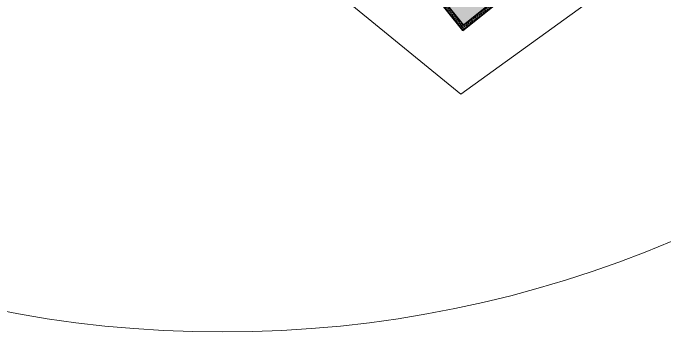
# Model space of a CAD drawing. Header units: metres. Extents: x 7511783 to 7512372, y 4692307 to 4692611.
# Drawn here: x 7511908.67 to 7511951.3, y 4692306.85 to 4692327.73 of the extents above; entities that cross this region are included whole.
import ezdxf

# ---------------------------------------------------------------- set-up
doc = ezdxf.new("R2010")
doc.units = ezdxf.units.M
for name, color, linetype, lineweight in [('A - Fill Zone_Pen_No__102', 254, 'Continuous', 0), ('A - Muret', 7, 'Continuous', 0), ('A - Muret_Pen_No__102', 254, 'Continuous', 0), ('A - Muret_Pen_No__7', 7, 'Continuous', 0), ('A1 - Bodrumi -1', 7, 'Continuous', 0), ('A1 - Bodrumi -1_Pen_No__42', 8, 'Continuous', 0), ('bodrum 1 garazhat projekt', 7, 'Continuous', 0), ('garazhat-netw-amiri - b1', 20, 'Continuous', 0), ('Parc-Kojshi', 251, 'Continuous', 0), ('Parcelat baze', 7, 'Continuous', 0)]:
    doc.layers.add(name, color=color, linetype=linetype, lineweight=lineweight)
pattern_1 = [(44.99999999999998, (0, 0), (-68.94290863686237, 68.94290863686243), []), (135.0000000000001, (0, 0), (68.94290863686219, 68.94290863686261), [])]

# ---------------------------------------------------------------- blocks, each defined once
blk = doc.blocks.new('Slab_4', base_point=(34583.08885707655, -54096.50522091701))
at = {"layer": 'A1 - Bodrumi -1_Pen_No__42', "color": 8, "linetype": 'Continuous', "lineweight": 25, "flags": 128}
blk.add_lwpolyline([(34583.08885707655, -54096.50522091701), (39036.49390857557, -73826.8491622882), (63168.79784286618, -68414.79881175431), (58723.04809055219, -48603.40321721155)], close=True, dxfattribs=at)
blk = doc.blocks.new('Wall_53', base_point=(63168.79784286618, -68414.79881175431))
at = {"layer": 'A - Muret_Pen_No__102', "linetype": 'Continuous', "lineweight": 13}
h = blk.add_hatch(dxfattribs=at)
h.set_pattern_fill('CONCRETE_BLOCK', color=254, style=0, pattern_type=2)
h.set_pattern_definition(pattern_1)
h.paths.add_polyline_path([(63114.09027960894, -68170.85807607768), (39225.82138494819, -73528.17971420319), (39036.49390857557, -73826.8491622882), (63168.79784286618, -68414.79881175431)])
at = {"layer": 'A - Muret_Pen_No__7', "color": 7, "linetype": 'Continuous', "lineweight": 35, "flags": 128}
for points in [[(63114.09027960894, -68170.85807607768), (39225.82138494819, -73528.17971420319)], [(63168.79784286618, -68414.79881175431), (63114.09027960894, -68170.85807607768)], [(39036.49390857557, -73826.8491622882), (63168.79784286618, -68414.79881175431)]]:
    blk.add_lwpolyline(points, dxfattribs=at)
blk = doc.blocks.new('Wall_54', base_point=(39036.49390857557, -73826.8491622882))
at = {"layer": 'A - Muret_Pen_No__102', "linetype": 'Continuous', "lineweight": 13}
h = blk.add_hatch(dxfattribs=at)
h.set_pattern_fill('CONCRETE_BLOCK', color=254, style=0, pattern_type=2)
h.set_pattern_definition(pattern_1)
h.paths.add_polyline_path([(35036.9634511262, -55956.12296165454), (34620.94255821838, -54102.22788469578), (39036.49393546533, -73826.8491622882), (39225.82135448452, -73528.17966688942), (38341.34776031488, -69577.164506352), (38105.45400128883, -69630.09979973699), (37667.53724097322, -67678.63149877834), (37904.44149710178, -67625.46929912134), (37019.15727145781, -63670.83421935342), (36780.27581521043, -63724.44023827301), (36451.83839193375, -62260.838939074), (36691.47757404799, -62207.06303437045), (35996.341686099, -59101.83541822711), (35755.09505527808, -59155.97225674156), (35426.65733808135, -57692.37066362251), (35668.66198868916, -57638.0639393241), (35279.93715611067, -55901.59873652546)])
at = {"layer": 'A - Muret_Pen_No__7', "color": 7, "linetype": 'Continuous', "lineweight": 35, "flags": 128}
for points in [[(34620.94255821838, -54102.22795739618), (39036.49390857557, -73826.8491622882)], [(35668.66198077544, -57638.06401957973), (35279.93703640088, -55901.59858813127)], [(36691.47755761941, -62207.06304482679), (35996.34171672758, -59101.83562030003)], [(37904.44134389697, -67625.46933686122), (37019.15723168986, -63670.83436911661)], [(39225.82138494819, -73528.17971420319), (38341.34760123574, -69577.16454868503)]]:
    blk.add_lwpolyline(points, dxfattribs=at)
blk = doc.blocks.new('A$C75F44AD6')
at = {"layer": 'A - Fill Zone_Pen_No__102', "linetype": 'Continuous', "lineweight": 0}
blk.add_hatch(color=7, dxfattribs=at).paths.add_polyline_path([(46624.97860594566, 6083.3147486487), (47686.29993679162, 1351.368405645466), (42992.31840134734, 298.6689003071952), (41932.9512381824, 5030.946786428817)])
at = {"layer": 'A - Muret', "color": 7, "lineweight": 35}
for name, p in [('Wall_54', (42802.99092497474, -0.000547777817701)), ('Wall_53', (66935.29485926536, 5412.049802756068))]:
    blk.add_blockref(name, p, dxfattribs=at)
at = {"layer": 'A1 - Bodrumi -1', "color": 8, "linetype": 'Continuous', "lineweight": 25}
blk.add_blockref('Slab_4', (38349.58587347571, 19730.34339359337), dxfattribs=at)

msp = doc.modelspace()

# ---------------------------------------------------------------- linework, layer by layer
at = {"layer": 'garazhat-netw-amiri - b1'}
msp.add_circle((7511922.380949954, 4692382.212120953), 75.36126493235138, dxfattribs=at)
at = {"layer": 'Parc-Kojshi', "flags": 128}
msp.add_lwpolyline([(7511984.021, 4692356.967000001), (7511968.34, 4692344.458), (7511962.497, 4692339.88), (7511950.248, 4692331.332), (7511937.962000001, 4692322.418), (7511925.491, 4692332.643), (7511912.211, 4692343.575), (7511910.408, 4692348.041999999), (7511920.285000001, 4692340.217), (7511933.219999999, 4692351.09), (7511932.73, 4692351.679999999), (7511923.269999999, 4692360.23), (7511922.3, 4692361.1), (7511935.68, 4692370.75), (7511934.089999999, 4692373.38), (7511939.919999999, 4692377.23), (7511952.79, 4692386.36), (7511954.993999999, 4692383.377), (7511958.422, 4692378.737), (7511969.121, 4692372.097), (7511973.491, 4692368.387), (7511984.021, 4692356.967000001)], dxfattribs=at)
at = {"layer": 'Parcelat baze', "flags": 128}
msp.add_lwpolyline([(7511984.021, 4692356.967000001), (7511968.34, 4692344.458), (7511962.497, 4692339.88), (7511950.248, 4692331.332), (7511937.962000001, 4692322.418), (7511925.491, 4692332.643), (7511912.211, 4692343.575), (7511910.408, 4692348.041999999), (7511907.287000001, 4692351.18)], dxfattribs=at)

# ---------------------------------------------------------------- block references
at = {"layer": 'bodrum 1 garazhat projekt', "xscale": 0.001, "yscale": 0.001, "zscale": 0.001, "rotation": 26.04535599708318}
msp.add_blockref('A$C75F44AD6', (7511899.624007692, 4692307.794563157), dxfattribs=at)

doc.saveas('drawing.dxf')
